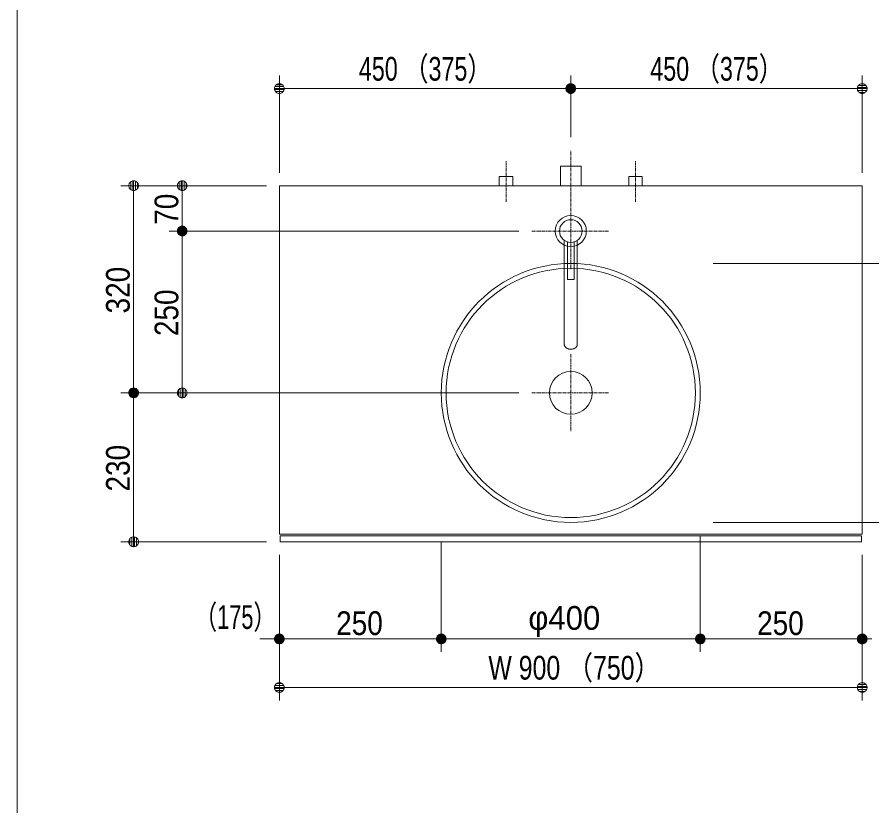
# Model space of a CAD drawing. Units: millimetres, scale not verified. Extents: x -6062 to 6062, y -3045 to 3045.
# Drawn here: x -368 to 953, y -778 to 440 of the extents above; entities that cross this region are included whole.
import ezdxf
from ezdxf.enums import TextEntityAlignment as Align

# ---------------------------------------------------------------- set-up
doc = ezdxf.new("R2010")
doc.units = ezdxf.units.MM
doc.header["$LTSCALE"] = 20
doc.linetypes.add('CHAIN1', pattern=[8, 5, -1, 1, -1])
for name, color, linetype, lineweight in [('0-0_1図面枠', 7, 'Continuous', 9), ('0-1_5ボウル・キャビネット', 7, 'Continuous', 9), ('0-3_2寸法-1', 7, 'Continuous', 9), ('0-4_0', 7, 'Continuous', 9), ('0-5_2寸法-2', 7, 'Continuous', 9), ('0-6_4給排水', 7, 'Continuous', 9)]:
    doc.layers.add(name, color=color, linetype=linetype, lineweight=lineweight)
doc.styles.add('ＭＳ Ｐゴシック', font='')
doc.styles.get('ＭＳ Ｐゴシック').set_extended_font_data('MS PGothic')

# ---------------------------------------------------------------- blocks, each defined once
blk = doc.blocks.new('グループ-4')
at = {"layer": '0-0_1図面枠'}
blk.add_line((28400, 41000), (28400, -48600), dxfattribs=at)
blk = doc.blocks.new('_Dot')
at = {"layer": '0-4_0'}
for p, q in [((-10, 0), (-20, 0)), ((9.78, 2), (-9.78, 2)), ((7.99, 6), (-7.99, 6)), ((9.16, -3.98), (-9.16, -3.98)), ((6, -7.98), (-6, -7.98))]:
    blk.add_line(p, q, dxfattribs=at)
for points in [[(10, 0), (9.92, 1.25), (9.69, 2.49), (9.3, 3.68), (8.76, 4.82), (8.09, 5.88), (7.29, 6.85), (6.37, 7.71), (5.36, 8.44), (4.26, 9.05), (3.09, 9.51), (1.87, 9.82), (0.63, 9.98), (-0.63, 9.98), (-1.87, 9.82), (-3.09, 9.51), (-4.26, 9.05), (-5.36, 8.44), (-6.37, 7.71), (-7.29, 6.85), (-8.09, 5.88), (-8.76, 4.82), (-9.3, 3.68), (-9.69, 2.49), (-9.92, 1.25), (-10, 0), (0, 0)], [(-10, 0), (-9.92, -1.25), (-9.69, -2.49), (-9.3, -3.68), (-8.76, -4.82), (-8.09, -5.88), (-7.29, -6.85), (-6.37, -7.71), (-5.36, -8.44), (-4.26, -9.05), (-3.09, -9.51), (-1.87, -9.82), (-0.63, -9.98), (0.63, -9.98), (1.87, -9.82), (3.09, -9.51), (4.26, -9.05), (5.36, -8.44), (6.37, -7.71), (7.29, -6.85), (8.09, -5.88), (8.76, -4.82), (9.3, -3.68), (9.69, -2.49), (9.92, -1.25), (10, 0), (0, 0)]]:
    blk.add_lwpolyline(points, close=True, dxfattribs=at)
blk = doc.blocks.new('グループ-46')
at = {"layer": '0-1_5ボウル・キャビネット', "linetype": 'CHAIN1'}
for p, q in [((45500, -1600), (45500, -4000)), ((44300, -2800), (46700, -2800))]:
    blk.add_line(p, q, dxfattribs=at)
at = {"layer": '0-1_5ボウル・キャビネット'}
for radius in [4000, 3850, 660]:
    blk.add_circle((45500, -2800), radius, dxfattribs=at)
blk = doc.blocks.new('グループ-52')
at = {"layer": '0-6_4給排水', "linetype": 'CHAIN1'}
for p, q in [((45500, 3400), (45500, 1000)), ((45500, 3400), (45500, 1000)), ((44300, 2200), (46700, 2200)), ((44300, 2200), (46700, 2200))]:
    blk.add_line(p, q, dxfattribs=at)
at = {"layer": '0-6_4給排水'}
for points in [[(45300, 1912.8), (45300, -1300), (45300.8, -1313.8), (45303.3, -1327.9), (45307.7, -1342.2), (45314, -1356.4), (45322.3, -1370.4), (45332.6, -1383.8), (45344.7, -1396.6), (45358.6, -1408.3), (45373.9, -1418.9), (45390.6, -1428.2), (45408.1, -1436.1), (45426.4, -1442.5), (45445, -1447.3), (45463.6, -1450.7), (45482, -1452.6), (45500, -1453.2), (45518, -1452.6), (45536.4, -1450.7), (45555, -1447.3), (45573.6, -1442.5), (45591.9, -1436.1), (45609.4, -1428.2), (45626.1, -1418.9), (45641.4, -1408.3), (45655.3, -1396.6), (45667.4, -1383.8), (45677.7, -1370.4), (45686, -1356.4), (45692.3, -1342.2), (45696.7, -1327.9), (45699.2, -1313.8), (45700, -1300), (45700, 1912.8)], [(45300, 1912.8), (45300, -1300), (45300.8, -1313.8), (45303.3, -1327.9), (45307.7, -1342.2), (45314, -1356.4), (45322.3, -1370.4), (45332.6, -1383.8), (45344.7, -1396.6), (45358.6, -1408.3), (45373.9, -1418.9), (45390.6, -1428.2), (45408.1, -1436.1), (45426.4, -1442.5), (45445, -1447.3), (45463.6, -1450.7), (45482, -1452.6), (45500, -1453.2), (45518, -1452.6), (45536.4, -1450.7), (45555, -1447.3), (45573.6, -1442.5), (45591.9, -1436.1), (45609.4, -1428.2), (45626.1, -1418.9), (45641.4, -1408.3), (45655.3, -1396.6), (45667.4, -1383.8), (45677.7, -1370.4), (45686, -1356.4), (45692.3, -1342.2), (45696.7, -1327.9), (45699.2, -1313.8), (45700, -1300), (45700, 1912.8)], [(45400, 1864.6), (45400, 700), (45600, 700), (45600, 1864.6)], [(45400, 1864.6), (45400, 700), (45600, 700), (45600, 1864.6)]]:
    blk.add_lwpolyline(points, dxfattribs=at)
for radius in [480, 480, 350, 350]:
    blk.add_circle((45500, 2200), radius, dxfattribs=at)
blk = doc.blocks.new('グループ-64')
at = {"layer": '0-6_4給排水', "linetype": 'CHAIN1'}
blk.add_line((45500, 3100), (45500, 4700), dxfattribs=at)
at = {"layer": '0-6_4給排水'}
blk.add_lwpolyline([(45180, 3600), (45180, 4200), (45820, 4200), (45820, 3600)], dxfattribs=at)
blk = doc.blocks.new('止水栓_平面_W100')
at = {"layer": '0-6_4給排水', "linetype": 'CHAIN1'}
for p, q in [((-2000, -500), (-2000, 780)), ((2000, -500), (2000, 780))]:
    blk.add_line(p, q, dxfattribs=at)
at = {"layer": '0-6_4給排水'}
for points in [[(-2210, 0), (-2210, 280), (-1790, 280), (-1790, 0)], [(1790, 0), (1790, 280), (2210, 280), (2210, 0)]]:
    blk.add_lwpolyline(points, dxfattribs=at)

msp = doc.modelspace()

# ---------------------------------------------------------------- linework, layer by layer
at = {"layer": '0-1_5ボウル・キャビネット'}
for points in [[(37.5, 180), (937.5, 180), (937.5, -358), (37.5, -358)], [(38.5, -361), (936.5, -361), (936.5, -370), (38.5, -370)]]:
    msp.add_lwpolyline(points, close=True, dxfattribs=at)
at = {"layer": '0-3_2寸法-1'}
for p, q in [((37.5, 200), (37.5, 350)), ((487.5, 255), (487.5, 350)), ((487.5, 255), (487.5, 350)), ((937.5, 200), (937.5, 350)), ((472.49, 330), (52.51, 330)), ((502.51, 330), (922.49, 330)), ((-132.5, 180), (-207.5, 180)), ((17.5, 180), (-132.5, 180)), ((-187.5, -124.99), (-187.5, 164.99)), ((-112.5, 125.01), (-112.5, 164.99)), ((407.5, 110), (-132.5, 110)), ((407.5, 110), (-132.5, 110)), ((-112.5, 94.99), (-112.5, -124.99)), ((707.5, 60), (1107.5, 60)), ((-132.5, -140), (-207.5, -140)), ((-132.5, -140), (-207.5, -140)), ((407.5, -140), (-132.5, -140)), ((-187.5, -155.01), (-187.5, -354.99)), ((707.5, -340), (1107.5, -340)), ((687.5, -360), (687.5, -540)), ((17.5, -370), (-207.5, -370)), ((287.5, -370), (287.5, -540)), ((37.5, -390), (37.5, -540)), ((287.5, -390), (287.5, -540)), ((687.5, -390), (687.5, -540)), ((937.5, -390), (937.5, -540)), ((272.49, -520), (52.51, -520)), ((672.49, -520), (302.51, -520)), ((702.51, -520), (922.49, -520)), ((37.5, -540), (37.5, -615)), ((937.5, -540), (937.5, -615)), ((922.49, -595), (52.51, -595))]:
    msp.add_line(p, q, dxfattribs=at)
at = {"layer": '0-5_2寸法-2'}
for p, q in [((37.5, -390), (37.5, -540)), ((287.5, -390), (287.5, -540)), ((687.5, -390), (687.5, -540)), ((937.5, -390), (937.5, -540)), ((22.49, -520), (7.49, -520)), ((287.5, -520), (37.5, -520)), ((302.51, -520), (317.51, -520)), ((672.49, -520), (657.49, -520)), ((687.5, -520), (937.5, -520))]:
    msp.add_line(p, q, dxfattribs=at)

# ---------------------------------------------------------------- block references
at = {"layer": '0-0_1図面枠', "xscale": 0.05, "yscale": 0.05}
msp.add_blockref('グループ-4', (-1787.5, 0), dxfattribs=at)
at = {"layer": '0-1_5ボウル・キャビネット', "xscale": 0.05, "yscale": 0.05}
msp.add_blockref('グループ-46', (-1787.5, 0), dxfattribs=at)
at = {"layer": '0-3_2寸法-1', "xscale": 0.7503418, "yscale": 0.7503418}
for p, rotation in [((37.5, 330), 180), ((487.5, 330), 180), ((-187.5, 180), 90), ((-112.5, 180), 90), ((-112.5, 110), 270), ((-112.5, 110), 90), ((-187.5, -140), 270), ((-112.5, -140), 270), ((-187.5, -140), 90), ((-187.5, -370), 270), ((37.5, -520), 180), ((287.5, -520), 180), ((687.5, -520), 180), ((37.5, -595), 180)]:
    msp.add_blockref('_Dot', p, dxfattribs=dict(at, rotation=rotation))
for p in [(487.5, 330), (937.5, 330), (287.5, -520), (687.5, -520), (937.5, -520), (937.5, -595)]:
    msp.add_blockref('_Dot', p, dxfattribs=at)
at = {"layer": '0-5_2寸法-2', "xscale": 0.7503418, "yscale": 0.7503418}
for p in [(37.5, -520), (687.5, -520)]:
    msp.add_blockref('_Dot', p, dxfattribs=at)
at = {"layer": '0-5_2寸法-2', "xscale": 0.7503418, "yscale": 0.7503418, "rotation": 180}
for p in [(287.5, -520), (937.5, -520)]:
    msp.add_blockref('_Dot', p, dxfattribs=at)
at = {"layer": '0-6_4給排水', "xscale": 0.05, "yscale": 0.05}
for name, p in [('グループ-64', (-1787.5, 0)), ('止水栓_平面_W100', (487.5, 180)), ('グループ-52', (-1787.5, 0))]:
    msp.add_blockref(name, p, dxfattribs=at)

# ---------------------------------------------------------------- texts
at = {"layer": '0-3_2寸法-1', "style": 'ＭＳ Ｐゴシック'}
for s, height, width, p in [('450 （375）', 36.66, 0.75, (160.29, 331.19)), ('450 （375）', 36.66, 0.75, (610.29, 331.19)), ('250', 36.66, 0.9, (125.22, -524.96)), ('250', 36.66, 0.9, (775.22, -524.96)), ('W 900 （750）', 36.69, 0.8, (360.23, -593.81))]:
    msp.add_text(s, height=height, dxfattribs=dict(at, width=width)).set_placement(p, align=Align.BOTTOM_LEFT)
at = {"layer": '0-3_2寸法-1', "style": 'ＭＳ Ｐゴシック', "width": 0.9}
for s, p in [('70', (-107.54, 119.63)), ('320', (-182.54, -17.28)), ('250', (-107.54, -52.28)), ('230', (-182.54, -292.28))]:
    msp.add_text(s, height=36.66, rotation=90, dxfattribs=at).set_placement(p, align=Align.BOTTOM_LEFT)
at = {"layer": '0-3_2寸法-1', "style": 'ＭＳ Ｐゴシック'}
msp.add_text('φ400', height=36.66, dxfattribs=at).set_placement((421.89, -516.88), align=Align.BOTTOM_LEFT)
at = {"layer": '0-5_2寸法-2', "style": 'ＭＳ Ｐゴシック', "width": 0.7}
msp.add_text('（175）', height=36.66, dxfattribs=at).set_placement((-93.57, -515.51), align=Align.BOTTOM_LEFT)

doc.saveas('drawing.dxf')
